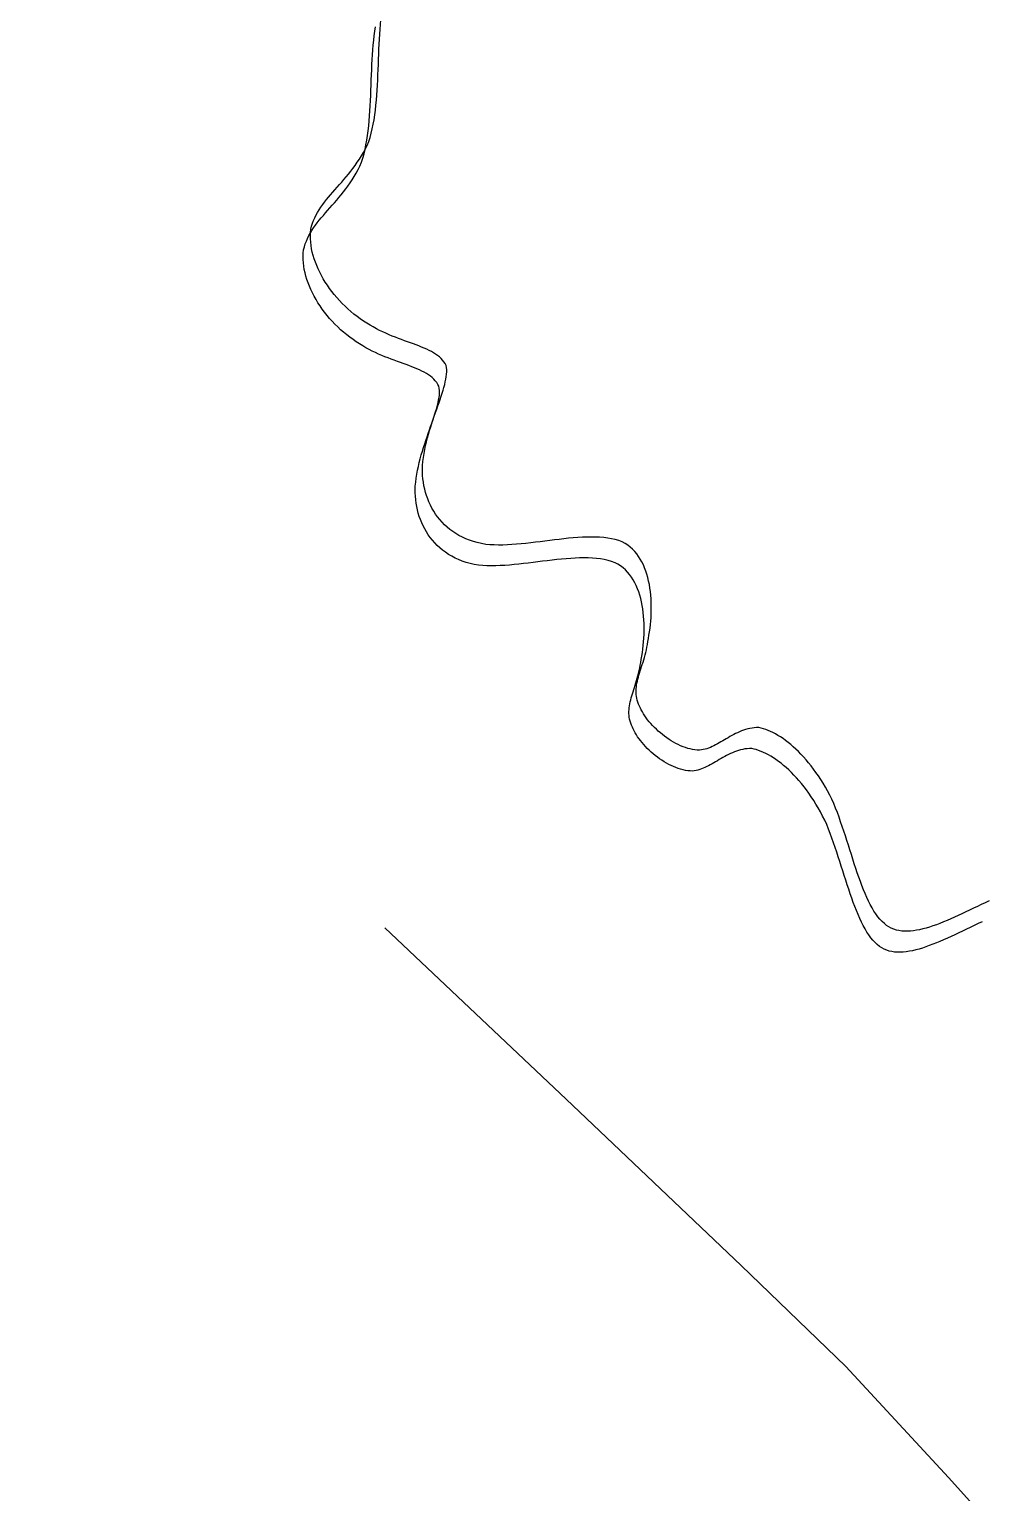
# Model space of a CAD drawing. Header units: metres. Extents: x 507606 to 508087, y 6966978 to 6967359.
# Drawn here: x 507814.111 to 507816.349, y 6967130.617 to 6967134.047 of the extents above; entities that cross this region are included whole.
import ezdxf

# ---------------------------------------------------------------- set-up
doc = ezdxf.new("R2010")
doc.units = ezdxf.units.M
doc.linetypes.add('ISO-DASHED2', pattern=[6, 4, -2])
for name, color, linetype in [('CON_EX. MIN', 253, 'ISO-DASHED2'), ('mga2020VEG_TREE', 252, 'Continuous'), ('VEG_TREE', 252, 'Continuous')]:
    doc.layers.add(name, color=color, linetype=linetype)

# ---------------------------------------------------------------- blocks, each defined once
blk = doc.blocks.new('BAC V TREE')
for p, q in [((-14.2336, -2.4036), (-14.2259, -2.3566)), ((-14.2511, -2.5519), (-14.2461, -2.5013)), ((-14.2461, -2.5013), (-14.2403, -2.4519)), ((-14.2403, -2.4519), (-14.2336, -2.4036)), ((-14.2623, -2.7092), (-14.2591, -2.656)), ((-14.2591, -2.656), (-14.2554, -2.6035)), ((-14.2554, -2.6035), (-14.2511, -2.5519)), ((-14.2698, -2.8725), (-14.2675, -2.8175)), ((-14.2675, -2.8175), (-14.2651, -2.7631)), ((-14.2651, -2.7631), (-14.2623, -2.7092)), ((-14.276, -3.0388), (-14.2739, -2.9832)), ((-14.2739, -2.9832), (-14.2718, -2.9277)), ((-14.2718, -2.9277), (-14.2698, -2.8725)), ((-14.2835, -3.2052), (-14.2807, -3.1499)), ((-14.2807, -3.1499), (-14.2782, -3.0944)), ((-14.2782, -3.0944), (-14.276, -3.0388)), ((-14.2905, -3.3149), (-14.2867, -3.2603)), ((-14.2867, -3.2603), (-14.2835, -3.2052)), ((-14.3058, -3.475), (-14.2999, -3.4223)), ((-14.2999, -3.4223), (-14.2949, -3.3689)), ((-14.2949, -3.3689), (-14.2905, -3.3149)), ((-14.3291, -3.6275), (-14.3203, -3.5777)), ((-14.3203, -3.5777), (-14.3126, -3.5269)), ((-14.3126, -3.5269), (-14.3058, -3.475)), ((-14.3771, -3.8138), (-14.363, -3.7694)), ((-14.363, -3.7694), (-14.3504, -3.7235)), ((-14.3504, -3.7235), (-14.3391, -3.6761)), ((-14.3391, -3.6761), (-14.3291, -3.6275)), ((-14.4561, -3.9677), (-14.435, -3.9313)), ((-14.435, -3.9313), (-14.4147, -3.8936)), ((-14.4147, -3.8936), (-14.3954, -3.8545)), ((-14.3954, -3.8545), (-14.3771, -3.8138)), ((-14.5474, -4.1018), (-14.5237, -4.0698)), ((-14.5237, -4.0698), (-14.5006, -4.0369)), ((-14.5006, -4.0369), (-14.478, -4.0029)), ((-14.478, -4.0029), (-14.4561, -3.9677)), ((-14.6936, -4.2776), (-14.6692, -4.2498)), ((-14.6692, -4.2498), (-14.6446, -4.2215)), ((-14.6446, -4.2215), (-14.6201, -4.1926)), ((-14.6201, -4.1926), (-14.5956, -4.1631)), ((-14.5956, -4.1631), (-14.5713, -4.1329)), ((-14.5713, -4.1329), (-14.5474, -4.1018)), ((-14.8109, -4.4123), (-14.7884, -4.3857)), ((-14.7884, -4.3857), (-14.7653, -4.359)), ((-14.7653, -4.359), (-14.7418, -4.3321)), ((-14.7418, -4.3321), (-14.7178, -4.305)), ((-14.7178, -4.305), (-14.6936, -4.2776)), ((-14.9283, -4.5756), (-14.9113, -4.5475)), ((-14.9113, -4.5475), (-14.8931, -4.52)), ((-14.8931, -4.52), (-14.8739, -4.4927)), ((-14.8739, -4.4927), (-14.8537, -4.4658)), ((-14.8537, -4.4658), (-14.8327, -4.439)), ((-14.8327, -4.439), (-14.8109, -4.4123)), ((-15.0005, -4.7575), (-14.9925, -4.7251)), ((-14.9925, -4.7251), (-14.9827, -4.6937)), ((-14.9827, -4.6937), (-14.9713, -4.6631)), ((-14.9713, -4.6631), (-14.9584, -4.6332)), ((-14.9584, -4.6332), (-14.944, -4.6041)), ((-14.944, -4.6041), (-14.9283, -4.5756)), ((-15.0057, -4.8259), (-15.0041, -4.7915)), ((-15.0054, -4.8608), (-15.0057, -4.8259)), ((-15.0031, -4.896), (-15.0054, -4.8608)), ((-15.0041, -4.7915), (-15.0005, -4.7575)), ((-14.9991, -4.9316), (-15.0031, -4.896)), ((-14.9932, -4.9674), (-14.9991, -4.9316)), ((-14.9856, -5.0034), (-14.9932, -4.9674)), ((-14.9763, -5.0396), (-14.9856, -5.0034)), ((-14.9653, -5.0758), (-14.9763, -5.0396)), ((-14.9528, -5.1121), (-14.9653, -5.0758)), ((-14.9386, -5.1483), (-14.9528, -5.1121)), ((-14.923, -5.1844), (-14.9386, -5.1483)), ((-14.9058, -5.2203), (-14.923, -5.1844)), ((-14.8873, -5.256), (-14.9058, -5.2203)), ((-14.8673, -5.2914), (-14.8873, -5.256)), ((-14.846, -5.3265), (-14.8673, -5.2914)), ((-14.8235, -5.3611), (-14.846, -5.3265)), ((-14.7996, -5.3953), (-14.8235, -5.3611)), ((-14.7746, -5.429), (-14.7996, -5.3953)), ((-14.7484, -5.4621), (-14.7746, -5.429)), ((-14.7211, -5.4945), (-14.7484, -5.4621)), ((-14.6928, -5.5262), (-14.7211, -5.4945)), ((-14.6634, -5.5571), (-14.6928, -5.5262)), ((-14.6331, -5.5873), (-14.6634, -5.5571)), ((-14.6018, -5.6165), (-14.6331, -5.5873)), ((-14.5696, -5.6447), (-14.6018, -5.6165)), ((-14.5366, -5.672), (-14.5696, -5.6447)), ((-14.5029, -5.6982), (-14.5366, -5.672)), ((-14.4683, -5.7232), (-14.5029, -5.6982)), ((-14.4331, -5.7471), (-14.4683, -5.7232)), ((-14.3972, -5.7697), (-14.4331, -5.7471)), ((-14.3636, -5.7907), (-14.3972, -5.7697)), ((-14.3297, -5.8105), (-14.3636, -5.7907)), ((-14.2956, -5.8292), (-14.3297, -5.8105)), ((-14.2614, -5.8467), (-14.2956, -5.8292)), ((-14.2271, -5.8632), (-14.2614, -5.8467)), ((-14.1929, -5.8788), (-14.2271, -5.8632)), ((-14.1587, -5.8936), (-14.1929, -5.8788)), ((-14.1246, -5.9076), (-14.1587, -5.8936)), ((-14.0908, -5.921), (-14.1246, -5.9076)), ((-14.0572, -5.9338), (-14.0908, -5.921)), ((-14.024, -5.9461), (-14.0572, -5.9338)), ((-13.9913, -5.958), (-14.024, -5.9461)), ((-13.959, -5.9696), (-13.9913, -5.958)), ((-13.9273, -5.981), (-13.959, -5.9696)), ((-13.8962, -5.9923), (-13.9273, -5.981)), ((-13.8659, -6.0035), (-13.8962, -5.9923)), ((-13.8363, -6.0148), (-13.8659, -6.0035)), ((-13.8075, -6.0262), (-13.8363, -6.0148)), ((-13.7797, -6.0378), (-13.8075, -6.0262)), ((-13.7529, -6.0497), (-13.7797, -6.0378)), ((-13.7271, -6.0621), (-13.7529, -6.0497)), ((-13.7025, -6.0749), (-13.7271, -6.0621)), ((-13.679, -6.0882), (-13.7025, -6.0749)), ((-13.6569, -6.1023), (-13.679, -6.0882)), ((-13.636, -6.117), (-13.6569, -6.1023)), ((-13.6166, -6.1326), (-13.636, -6.117)), ((-13.5986, -6.1492), (-13.6166, -6.1326)), ((-13.5822, -6.1667), (-13.5986, -6.1492)), ((-13.5674, -6.1854), (-13.5822, -6.1667)), ((-13.5543, -6.2052), (-13.5674, -6.1854)), ((-13.543, -6.2263), (-13.5543, -6.2052)), ((-13.5393, -6.2479), (-13.543, -6.2263)), ((-13.5375, -6.2708), (-13.5393, -6.2479)), ((-13.539, -6.3199), (-13.5375, -6.2948)), ((-13.5375, -6.2948), (-13.5375, -6.2708)), ((-13.5675, -6.4609), (-13.5595, -6.4307)), ((-13.5595, -6.4307), (-13.5525, -6.4015)), ((-13.5525, -6.4015), (-13.5466, -6.3733)), ((-13.5466, -6.3733), (-13.5421, -6.3461)), ((-13.5421, -6.3461), (-13.539, -6.3199)), ((-13.6204, -6.625), (-13.6085, -6.5905)), ((-13.6085, -6.5905), (-13.5972, -6.5568)), ((-13.5972, -6.5568), (-13.5865, -6.524)), ((-13.5865, -6.524), (-13.5766, -6.492)), ((-13.5766, -6.492), (-13.5675, -6.4609)), ((-13.6839, -6.808), (-13.671, -6.77)), ((-13.671, -6.77), (-13.6581, -6.7327)), ((-13.6581, -6.7327), (-13.6453, -6.6961)), ((-13.6453, -6.6961), (-13.6327, -6.6602)), ((-13.6327, -6.6602), (-13.6204, -6.625)), ((-13.7332, -6.9654), (-13.7214, -6.9252)), ((-13.7214, -6.9252), (-13.7092, -6.8856)), ((-13.7092, -6.8856), (-13.6967, -6.8465)), ((-13.6967, -6.8465), (-13.6839, -6.808)), ((-13.7736, -7.1303), (-13.7647, -7.0884)), ((-13.7647, -7.0884), (-13.755, -7.047)), ((-13.755, -7.047), (-13.7444, -7.006)), ((-13.7444, -7.006), (-13.7332, -6.9654)), ((-13.7938, -7.2576), (-13.7883, -7.2149)), ((-13.7883, -7.2149), (-13.7815, -7.1724)), ((-13.7815, -7.1724), (-13.7736, -7.1303)), ((-13.7992, -7.3372), (-13.7981, -7.3006)), ((-13.7989, -7.3739), (-13.7992, -7.3372)), ((-13.7971, -7.4106), (-13.7989, -7.3739)), ((-13.7981, -7.3006), (-13.7938, -7.2576)), ((-13.7938, -7.4472), (-13.7971, -7.4106)), ((-13.789, -7.4836), (-13.7938, -7.4472)), ((-13.7827, -7.5199), (-13.789, -7.4836)), ((-13.775, -7.5558), (-13.7827, -7.5199)), ((-13.7657, -7.5914), (-13.775, -7.5558)), ((-13.7549, -7.6266), (-13.7657, -7.5914)), ((-13.7426, -7.6613), (-13.7549, -7.6266)), ((-13.7287, -7.6954), (-13.7426, -7.6613)), ((-13.7133, -7.7289), (-13.7287, -7.6954)), ((-13.6964, -7.7617), (-13.7133, -7.7289)), ((-13.6778, -7.7937), (-13.6964, -7.7617)), ((-13.6578, -7.8249), (-13.6778, -7.7937)), ((-13.6361, -7.8552), (-13.6578, -7.8249)), ((-13.6129, -7.8844), (-13.6361, -7.8552)), ((-13.588, -7.9127), (-13.6129, -7.8844)), ((-13.5616, -7.9398), (-13.588, -7.9127)), ((-13.5336, -7.9657), (-13.5616, -7.9398)), ((-13.5039, -7.9903), (-13.5336, -7.9657)), ((-13.4727, -8.0136), (-13.5039, -7.9903)), ((-13.4398, -8.0355), (-13.4727, -8.0136)), ((-13.4052, -8.0559), (-13.4398, -8.0355)), ((-13.369, -8.0748), (-13.4052, -8.0559)), ((-13.3312, -8.0921), (-13.369, -8.0748)), ((-13.2917, -8.1077), (-13.3312, -8.0921)), ((-13.2505, -8.1215), (-13.2917, -8.1077)), ((-13.2077, -8.1335), (-13.2505, -8.1215)), ((-13.1631, -8.1437), (-13.2077, -8.1335)), ((-13.1169, -8.1518), (-13.1631, -8.1437)), ((-13.0722, -8.1558), (-13.1169, -8.1518)), ((-13.0263, -8.1582), (-13.0722, -8.1558)), ((-12.9796, -8.1591), (-13.0263, -8.1582)), ((-12.9319, -8.1587), (-12.9796, -8.1591)), ((-12.8835, -8.157), (-12.9319, -8.1587)), ((-12.8344, -8.1544), (-12.8835, -8.157)), ((-12.7846, -8.1507), (-12.8344, -8.1544)), ((-12.7344, -8.1463), (-12.7846, -8.1507)), ((-12.6837, -8.1412), (-12.7344, -8.1463)), ((-12.6327, -8.1356), (-12.6837, -8.1412)), ((-12.5815, -8.1295), (-12.6327, -8.1356)), ((-12.5301, -8.1232), (-12.5815, -8.1295)), ((-12.4787, -8.1167), (-12.5301, -8.1232)), ((-12.4272, -8.1102), (-12.4787, -8.1167)), ((-12.376, -8.1038), (-12.4272, -8.1102)), ((-12.3249, -8.0977), (-12.376, -8.1038)), ((-12.2741, -8.0919), (-12.3249, -8.0977)), ((-12.2238, -8.0867), (-12.2741, -8.0919)), ((-12.1739, -8.0821), (-12.2238, -8.0867)), ((-12.1246, -8.0783), (-12.1739, -8.0821)), ((-12.076, -8.0754), (-12.1246, -8.0783)), ((-12.0281, -8.0735), (-12.076, -8.0754)), ((-11.9811, -8.0728), (-12.0281, -8.0735)), ((-11.9351, -8.0734), (-11.9811, -8.0728)), ((-11.89, -8.0754), (-11.9351, -8.0734)), ((-11.8461, -8.079), (-11.89, -8.0754)), ((-11.8034, -8.0843), (-11.8461, -8.079)), ((-11.7621, -8.0915), (-11.8034, -8.0843)), ((-11.7221, -8.1006), (-11.7621, -8.0915)), ((-11.6836, -8.1118), (-11.7221, -8.1006)), ((-11.6467, -8.1252), (-11.6836, -8.1118)), ((-11.6164, -8.1417), (-11.6467, -8.1252)), ((-11.5878, -8.1603), (-11.6164, -8.1417)), ((-11.561, -8.1809), (-11.5878, -8.1603)), ((-11.5359, -8.2034), (-11.561, -8.1809)), ((-11.5125, -8.2276), (-11.5359, -8.2034)), ((-11.4907, -8.2536), (-11.5125, -8.2276)), ((-11.4705, -8.2811), (-11.4907, -8.2536)), ((-11.4519, -8.3101), (-11.4705, -8.2811)), ((-11.4348, -8.3406), (-11.4519, -8.3101)), ((-11.4191, -8.3723), (-11.4348, -8.3406)), ((-11.4049, -8.4052), (-11.4191, -8.3723)), ((-11.3921, -8.4393), (-11.4049, -8.4052)), ((-11.3807, -8.4743), (-11.3921, -8.4393)), ((-11.3706, -8.5103), (-11.3807, -8.4743)), ((-11.3618, -8.547), (-11.3706, -8.5103)), ((-11.3542, -8.5845), (-11.3618, -8.547)), ((-11.3479, -8.6226), (-11.3542, -8.5845)), ((-11.3427, -8.6613), (-11.3479, -8.6226)), ((-11.3387, -8.7003), (-11.3427, -8.6613)), ((-11.3357, -8.7397), (-11.3387, -8.7003)), ((-11.3339, -8.7793), (-11.3357, -8.7397)), ((-11.333, -8.819), (-11.3339, -8.7793)), ((-11.3331, -8.8588), (-11.333, -8.819)), ((-11.3427, -9.0162), (-11.339, -8.9773)), ((-11.339, -8.9773), (-11.3362, -8.938)), ((-11.3362, -8.938), (-11.3342, -8.8985)), ((-11.3342, -8.8985), (-11.3331, -8.8588)), ((-11.365, -9.1664), (-11.3584, -9.1299)), ((-11.3584, -9.1299), (-11.3525, -9.0926)), ((-11.3525, -9.0926), (-11.3472, -9.0547)), ((-11.3472, -9.0547), (-11.3427, -9.0162)), ((-11.3932, -9.3152), (-11.3866, -9.2872)), ((-11.3866, -9.2872), (-11.3803, -9.2584)), ((-11.3803, -9.2584), (-11.3746, -9.2286)), ((-11.3746, -9.2286), (-11.3695, -9.198)), ((-11.3695, -9.198), (-11.365, -9.1664)), ((-11.4378, -9.4686), (-11.4302, -9.4446)), ((-11.4302, -9.4446), (-11.4226, -9.42)), ((-11.4226, -9.42), (-11.415, -9.3948)), ((-11.415, -9.3948), (-11.4075, -9.369)), ((-11.4075, -9.369), (-11.4002, -9.3425)), ((-11.4002, -9.3425), (-11.3932, -9.3152)), ((-11.4833, -9.6242), (-11.4782, -9.603)), ((-11.4782, -9.603), (-11.4725, -9.5815)), ((-11.4725, -9.5815), (-11.4663, -9.5597)), ((-11.4663, -9.5597), (-11.4596, -9.5376)), ((-11.4596, -9.5376), (-11.4526, -9.515)), ((-11.4526, -9.515), (-11.4453, -9.492)), ((-11.4453, -9.492), (-11.4378, -9.4686)), ((-11.4971, -9.7277), (-11.4962, -9.7072)), ((-11.497, -9.7482), (-11.4971, -9.7277)), ((-11.4958, -9.7687), (-11.497, -9.7482)), ((-11.4962, -9.7072), (-11.4942, -9.6867)), ((-11.4942, -9.6867), (-11.4914, -9.666)), ((-11.4914, -9.666), (-11.4877, -9.6452)), ((-11.4877, -9.6452), (-11.4833, -9.6242)), ((-11.4933, -9.7893), (-11.4958, -9.7687)), ((-11.4895, -9.81), (-11.4933, -9.7893)), ((-11.4844, -9.8309), (-11.4895, -9.81)), ((-11.4778, -9.8519), (-11.4844, -9.8309)), ((-11.4696, -9.8732), (-11.4778, -9.8519)), ((-11.4598, -9.8948), (-11.4696, -9.8732)), ((-11.4511, -9.9151), (-11.4598, -9.8948)), ((-11.4411, -9.9358), (-11.4511, -9.9151)), ((-11.4297, -9.9567), (-11.4411, -9.9358)), ((-11.4171, -9.9778), (-11.4297, -9.9567)), ((-11.4034, -9.9989), (-11.4171, -9.9778)), ((-11.3885, -10.02), (-11.4034, -9.9989)), ((-11.3726, -10.0412), (-11.3885, -10.02)), ((-11.3557, -10.0622), (-11.3726, -10.0412)), ((-11.3378, -10.083), (-11.3557, -10.0622)), ((-11.319, -10.1036), (-11.3378, -10.083)), ((-11.2993, -10.124), (-11.319, -10.1036)), ((-11.2789, -10.1439), (-11.2993, -10.124)), ((-11.2577, -10.1634), (-11.2789, -10.1439)), ((-11.2358, -10.1825), (-11.2577, -10.1634)), ((-11.2133, -10.2009), (-11.2358, -10.1825)), ((-11.1903, -10.2188), (-11.2133, -10.2009)), ((-11.1667, -10.236), (-11.1903, -10.2188)), ((-11.1426, -10.2524), (-11.1667, -10.236)), ((-10.5053, -10.2342), (-10.525, -10.2456)), ((-10.4855, -10.2228), (-10.5053, -10.2342)), ((-10.4654, -10.2117), (-10.4855, -10.2228)), ((-10.4451, -10.2008), (-10.4654, -10.2117)), ((-10.4245, -10.1903), (-10.4451, -10.2008)), ((-10.4036, -10.1802), (-10.4245, -10.1903)), ((-10.3824, -10.1708), (-10.4036, -10.1802)), ((-10.3609, -10.1619), (-10.3824, -10.1708)), ((-10.339, -10.1539), (-10.3609, -10.1619)), ((-10.3167, -10.1466), (-10.339, -10.1539)), ((-10.2941, -10.1403), (-10.3167, -10.1466)), ((-10.271, -10.135), (-10.2941, -10.1403)), ((-10.2474, -10.1308), (-10.271, -10.135)), ((-10.2233, -10.1278), (-10.2474, -10.1308)), ((-10.1988, -10.126), (-10.2233, -10.1278)), ((-10.1737, -10.1257), (-10.1988, -10.126)), ((-10.1497, -10.1312), (-10.1737, -10.1257)), ((-10.1251, -10.1381), (-10.1497, -10.1312)), ((-10.1, -10.1464), (-10.1251, -10.1381)), ((-10.0745, -10.1562), (-10.1, -10.1464)), ((-10.0486, -10.1674), (-10.0745, -10.1562)), ((-10.0223, -10.18), (-10.0486, -10.1674)), ((-9.9957, -10.194), (-10.0223, -10.18)), ((-9.9688, -10.2095), (-9.9957, -10.194)), ((-9.9416, -10.2264), (-9.9688, -10.2095)), ((-9.9142, -10.2446), (-9.9416, -10.2264)), ((-11.1182, -10.268), (-11.1426, -10.2524)), ((-11.0934, -10.2827), (-11.1182, -10.268)), ((-11.0682, -10.2965), (-11.0934, -10.2827)), ((-11.0429, -10.3092), (-11.0682, -10.2965)), ((-11.0173, -10.3209), (-11.0429, -10.3092)), ((-10.9916, -10.3314), (-11.0173, -10.3209)), ((-10.9658, -10.3408), (-10.9916, -10.3314)), ((-10.94, -10.3489), (-10.9658, -10.3408)), ((-10.9142, -10.3556), (-10.94, -10.3489)), ((-10.8885, -10.3609), (-10.9142, -10.3556)), ((-10.8629, -10.3648), (-10.8885, -10.3609)), ((-10.8376, -10.3671), (-10.8629, -10.3648)), ((-10.8124, -10.3679), (-10.8376, -10.3671)), ((-10.7929, -10.3658), (-10.8124, -10.3679)), ((-10.7735, -10.3625), (-10.7929, -10.3658)), ((-10.7542, -10.358), (-10.7735, -10.3625)), ((-10.735, -10.3524), (-10.7542, -10.358)), ((-10.716, -10.3458), (-10.735, -10.3524)), ((-10.697, -10.3384), (-10.716, -10.3458)), ((-10.678, -10.3301), (-10.697, -10.3384)), ((-10.6591, -10.3211), (-10.678, -10.3301)), ((-10.6401, -10.3114), (-10.6591, -10.3211)), ((-10.6211, -10.3013), (-10.6401, -10.3114)), ((-10.6021, -10.2907), (-10.6211, -10.3013)), ((-10.583, -10.2797), (-10.6021, -10.2907)), ((-10.5638, -10.2685), (-10.583, -10.2797)), ((-10.5444, -10.2571), (-10.5638, -10.2685)), ((-10.525, -10.2456), (-10.5444, -10.2571)), ((-9.8867, -10.2643), (-9.9142, -10.2446)), ((-9.8591, -10.2853), (-9.8867, -10.2643)), ((-9.8313, -10.3078), (-9.8591, -10.2853)), ((-9.8036, -10.3316), (-9.8313, -10.3078)), ((-9.7758, -10.3568), (-9.8036, -10.3316)), ((-9.7481, -10.3834), (-9.7758, -10.3568)), ((-9.7205, -10.4114), (-9.7481, -10.3834)), ((-9.693, -10.4407), (-9.7205, -10.4114)), ((-9.6656, -10.4714), (-9.693, -10.4407)), ((-9.6385, -10.5034), (-9.6656, -10.4714)), ((-9.6117, -10.5369), (-9.6385, -10.5034)), ((-9.5851, -10.5716), (-9.6117, -10.5369)), ((-9.5589, -10.6077), (-9.5851, -10.5716)), ((-9.533, -10.6452), (-9.5589, -10.6077)), ((-9.5076, -10.684), (-9.533, -10.6452)), ((-9.4827, -10.7241), (-9.5076, -10.684)), ((-9.4582, -10.7655), (-9.4827, -10.7241)), ((-9.4343, -10.8083), (-9.4582, -10.7655)), ((-9.411, -10.8524), (-9.4343, -10.8083)), ((-9.3883, -10.8978), (-9.411, -10.8524)), ((-9.3662, -10.9446), (-9.3883, -10.8978)), ((-9.3473, -10.9923), (-9.3662, -10.9446)), ((-9.3288, -11.0408), (-9.3473, -10.9923)), ((-9.3108, -11.09), (-9.3288, -11.0408)), ((-9.2933, -11.1397), (-9.3108, -11.09)), ((-9.2761, -11.1899), (-9.2933, -11.1397)), ((-9.2592, -11.2404), (-9.2761, -11.1899)), ((-9.2426, -11.2911), (-9.2592, -11.2404)), ((-9.2263, -11.3418), (-9.2426, -11.2911)), ((-9.2101, -11.3926), (-9.2263, -11.3418)), ((-9.194, -11.4431), (-9.2101, -11.3926)), ((-9.178, -11.4934), (-9.194, -11.4431)), ((-9.1621, -11.5433), (-9.178, -11.4934)), ((-9.1461, -11.5927), (-9.1621, -11.5433)), ((-9.13, -11.6414), (-9.1461, -11.5927)), ((-9.1138, -11.6894), (-9.13, -11.6414)), ((-9.0975, -11.7365), (-9.1138, -11.6894)), ((-9.0809, -11.7826), (-9.0975, -11.7365)), ((-9.064, -11.8276), (-9.0809, -11.7826)), ((-9.0469, -11.8714), (-9.064, -11.8276)), ((-9.0293, -11.9138), (-9.0469, -11.8714)), ((-9.0113, -11.9547), (-9.0293, -11.9138)), ((-8.9929, -11.9941), (-9.0113, -11.9547)), ((-8.974, -12.0317), (-8.9929, -11.9941)), ((-8.9544, -12.0675), (-8.974, -12.0317)), ((-8.9343, -12.1014), (-8.9544, -12.0675)), ((-8.9135, -12.1331), (-8.9343, -12.1014)), ((-7.9869, -12.1302), (-8.0276, -12.149)), ((-7.9458, -12.1109), (-7.9869, -12.1302)), ((-7.9043, -12.0913), (-7.9458, -12.1109)), ((-7.8625, -12.0714), (-7.9043, -12.0913)), ((-7.8204, -12.0514), (-7.8625, -12.0714)), ((-7.778, -12.0314), (-7.8204, -12.0514)), ((-7.7353, -12.0113), (-7.778, -12.0314)), ((-7.6924, -11.9914), (-7.7353, -12.0113)), ((-8.892, -12.1627), (-8.9135, -12.1331)), ((-8.8697, -12.19), (-8.892, -12.1627)), ((-8.8465, -12.2149), (-8.8697, -12.19)), ((-8.8226, -12.2372), (-8.8465, -12.2149)), ((-8.7977, -12.2568), (-8.8226, -12.2372)), ((-8.773, -12.2728), (-8.7977, -12.2568)), ((-8.7473, -12.2862), (-8.773, -12.2728)), ((-8.7207, -12.2972), (-8.7473, -12.2862)), ((-8.3723, -12.2845), (-8.4078, -12.2942)), ((-8.3363, -12.2736), (-8.3723, -12.2845)), ((-8.2996, -12.2614), (-8.3363, -12.2736)), ((-8.2623, -12.2481), (-8.2996, -12.2614)), ((-8.2244, -12.2337), (-8.2623, -12.2481)), ((-8.1861, -12.2183), (-8.2244, -12.2337)), ((-8.1472, -12.2021), (-8.1861, -12.2183)), ((-8.1078, -12.1851), (-8.1472, -12.2021)), ((-8.0679, -12.1674), (-8.1078, -12.1851)), ((-8.0276, -12.149), (-8.0679, -12.1674)), ((-8.6932, -12.3058), (-8.7207, -12.2972)), ((-8.6648, -12.3123), (-8.6932, -12.3058)), ((-8.6354, -12.3166), (-8.6648, -12.3123)), ((-8.6053, -12.3188), (-8.6354, -12.3166)), ((-8.5743, -12.3191), (-8.6053, -12.3188)), ((-8.5425, -12.3175), (-8.5743, -12.3191)), ((-8.5099, -12.3141), (-8.5425, -12.3175)), ((-8.4765, -12.309), (-8.5099, -12.3141)), ((-8.4425, -12.3023), (-8.4765, -12.309)), ((-8.4078, -12.2942), (-8.4425, -12.3023))]:
    blk.add_line(p, q)
blk = doc.blocks.new('XE_SURVEY')
at = {"layer": 'mga2020VEG_TREE', "xscale": 0.2176184297825094, "yscale": 0.2176184297825094, "zscale": 0.2176184297825094, "rotation": 0.001583333339407246}
blk.add_blockref('BAC V TREE', (507818.0354, 6967134.6138, 4.131), dxfattribs=at)
at = {"layer": 'VEG_TREE', "xscale": 0.2177084013672088, "yscale": 0.2177084013672088, "zscale": 0.2177084013672088}
blk.add_blockref('BAC V TREE', (507818.0197, 6967134.5657, 4.131), dxfattribs=at)
blk = doc.blocks.new('XE_CONTOURS EXIST_1')
at = {"layer": 'CON_EX. MIN', "color": 253, "linetype": 'ISO-DASHED2', "lineweight": -3, "elevation": 3.8, "flags": 128}
blk.add_lwpolyline([(507721.4058, 6967222.3892), (507721.4062, 6967222.3884), (507721.4085, 6967222.3844), (507721.4099, 6967222.3818), (507721.5572, 6967222.3805), (507721.8479, 6967222.3684), (507722.0558, 6967222.3331), (507722.2176, 6967222.1259), (507722.5796, 6967221.6178), (507723.0736, 6967220.9138), (507723.6314, 6967220.1186), (507724.1849, 6967219.3371), (507724.6659, 6967218.6742), (507725.0061, 6967218.2346), (507725.3394, 6967217.8695), (507725.8621, 6967217.3291), (507726.5068, 6967216.677), (507727.2065, 6967215.9768), (507727.894, 6967215.2921), (507728.502, 6967214.6865), (507728.9634, 6967214.2235), (507729.2109, 6967213.9669), (507729.477, 6967213.6505), (507729.8494, 6967213.1886), (507730.2566, 6967212.6778), (507730.6275, 6967212.2145), (507730.8905, 6967211.8952), (507731.1666, 6967211.584), (507731.7042, 6967210.9853), (507732.4149, 6967210.198), (507733.2103, 6967209.3208), (507734.0019, 6967208.4526), (507734.7014, 6967207.6923), (507735.2203, 6967207.1385), (507735.4701, 6967206.8901), (507735.7607, 6967206.7293), (507736.1964, 6967206.5299), (507736.639, 6967206.3404), (507736.9501, 6967206.2091), (507737.2122, 6967206.1091), (507737.6167, 6967205.9628), (507738.0687, 6967205.7944), (507738.4734, 6967205.6284), (507738.7362, 6967205.4892), (507738.96, 6967205.2429), (507739.3913, 6967204.7087), (507739.9703, 6967203.9731), (507740.637, 6967203.1225), (507741.3317, 6967202.2434), (507741.9945, 6967201.422), (507742.5654, 6967200.7449), (507742.9847, 6967200.2984), (507743.458, 6967199.9059), (507744.1735, 6967199.3697), (507745.0453, 6967198.7446), (507745.9872, 6967198.0856), (507746.9133, 6967197.4474), (507747.7375, 6967196.8851), (507748.3737, 6967196.4534), (507748.7359, 6967196.2072), (507749.1037, 6967195.962), (507749.6298, 6967195.6185), (507750.2343, 6967195.225), (507750.8374, 6967194.8297), (507751.3594, 6967194.4809), (507751.7203, 6967194.2268), (507752.0679, 6967193.9452), (507752.7123, 6967193.4062), (507753.5638, 6967192.6872), (507754.5323, 6967191.8653), (507755.528, 6967191.0177), (507756.4611, 6967190.2218), (507757.2417, 6967189.5547), (507757.7799, 6967189.0936), (507757.9858, 6967188.9159), (507758.0721, 6967188.8036), (507758.157, 6967188.6897), (507758.3678, 6967188.4534), (507758.935, 6967187.8188), (507759.7829, 6967186.8703), (507760.8361, 6967185.6922), (507762.019, 6967184.3689), (507763.256, 6967182.9849), (507764.4714, 6967181.6243), (507765.5898, 6967180.3717), (507766.5356, 6967179.3114), (507767.2332, 6967178.5278), (507767.607, 6967178.1052), (507768.0028, 6967177.6498), (507768.5591, 6967177.0068), (507769.2092, 6967176.2525), (507769.8861, 6967175.4628), (507770.5233, 6967174.714), (507771.0539, 6967174.0822), (507771.4112, 6967173.6434), (507771.7413, 6967173.1937), (507772.199, 6967172.5386), (507772.73, 6967171.7684), (507773.28, 6967170.9737), (507773.795, 6967170.2448), (507774.2207, 6967169.6722), (507774.503, 6967169.3463), (507774.8454, 6967169.1002), (507775.3666, 6967168.7892), (507775.9811, 6967168.4503), (507776.6035, 6967168.1205), (507777.1483, 6967167.8368), (507777.53, 6967167.6365), (507777.9514, 6967167.4192), (507778.5992, 6967167.0936), (507779.3643, 6967166.7103), (507780.1374, 6967166.3194), (507780.8092, 6967165.9714), (507781.2706, 6967165.7168), (507781.7334, 6967165.4266), (507782.4031, 6967164.9894), (507783.1607, 6967164.4819), (507783.8873, 6967163.9803), (507784.4639, 6967163.5612), (507784.7717, 6967163.301), (507784.9606, 6967162.9923), (507785.188, 6967162.5127), (507785.4256, 6967161.9732), (507785.6454, 6967161.485), (507785.8193, 6967161.159), (507786.0612, 6967160.8648), (507786.5574, 6967160.2997), (507787.2293, 6967159.5506), (507787.9981, 6967158.7041), (507788.7852, 6967157.8471), (507789.5118, 6967157.0662), (507790.0992, 6967156.4483), (507790.4688, 6967156.0801), (507790.8459, 6967155.7708), (507791.3949, 6967155.3598), (507792.046, 6967154.8868), (507792.7293, 6967154.3918), (507793.375, 6967153.9145), (507793.9132, 6967153.4949), (507794.2743, 6967153.1727), (507794.5991, 6967152.7694), (507795.0984, 6967152.0775), (507795.7139, 6967151.1911), (507796.387, 6967150.2045), (507797.0592, 6967149.2117), (507797.6719, 6967148.3071), (507798.1668, 6967147.5848), (507798.4853, 6967147.139), (507798.8152, 6967146.7091), (507799.2863, 6967146.1022), (507799.8435, 6967145.396), (507800.4313, 6967144.6678), (507800.9947, 6967143.9953), (507801.4782, 6967143.4558), (507801.8266, 6967143.1271), (507802.2112, 6967142.9064), (507802.7888, 6967142.6493), (507803.4826, 6967142.3709), (507804.2159, 6967142.0861), (507804.9122, 6967141.8098), (507805.4947, 6967141.5572), (507805.8867, 6967141.343), (507806.2633, 6967141.0019), (507806.9589, 6967140.3042), (507807.8913, 6967139.3401), (507808.9786, 6967138.1995), (507810.1387, 6967136.9725), (507811.2895, 6967135.7491), (507812.349, 6967134.6193), (507813.2352, 6967133.6731), (507813.8659, 6967133.0005), (507814.1592, 6967132.6917), (507814.4571, 6967132.4032), (507814.8943, 6967131.988), (507815.3692, 6967131.5392), (507815.78, 6967131.1496), (507816.0251, 6967130.9124), (507816.2657, 6967130.6529), (507816.6037, 6967130.2781), (507816.944, 6967129.9062), (507817.1916, 6967129.6549), (507817.4547, 6967129.4583), (507818.015, 6967129.0588), (507818.7833, 6967128.5143), (507819.6704, 6967127.8828), (507820.587, 6967127.222), (507821.444, 6967126.5901), (507822.1521, 6967126.0448), (507822.6222, 6967125.6441), (507823.0401, 6967125.1892), (507823.678, 6967124.4326), (507824.4691, 6967123.462), (507825.3468, 6967122.365), (507826.2442, 6967121.2293), (507827.0946, 6967120.1426), (507827.8313, 6967119.1927), (507828.3874, 6967118.4671), (507828.6962, 6967118.0536), (507828.9857, 6967117.6384), (507829.3965, 6967117.0341), (507829.8706, 6967116.3229), (507830.3497, 6967115.5866), (507830.7758, 6967114.9073), (507831.0908, 6967114.367), (507831.2365, 6967114.0477), (507831.2323, 6967113.6563), (507831.142, 6967113.0755), (507831.0245, 6967112.4325), (507830.9384, 6967111.8547), (507830.9427, 6967111.4693), (507831.1119, 6967111.1585), (507831.4768, 6967110.6328), (507831.9711, 6967109.9734), (507832.5288, 6967109.2617), (507833.0836, 6967108.579), (507833.5693, 6967108.0066), (507833.9199, 6967107.6258), (507834.3379, 6967107.2788), (507835.0654, 6967106.7332), (507835.9974, 6967106.0549), (507837.029, 6967105.3103), (507838.0551, 6967104.5653), (507838.9707, 6967103.886), (507839.6709, 6967103.3387), (507840.0506, 6967102.9894), (507840.2913, 6967102.6067), (507840.5779, 6967102.0303), (507840.8895, 6967101.3355), (507841.2053, 6967100.5972), (507841.5045, 6967099.8908), (507841.7662, 6967099.2913), (507841.9698, 6967098.8739), (507842.2335, 6967098.4454), (507842.7468, 6967097.6462), (507843.4454, 6967096.5729), (507844.2645, 6967095.3219), (507845.1396, 6967093.9898), (507846.0061, 6967092.6732), (507846.7995, 6967091.4686), (507847.4551, 6967090.4725), (507847.9084, 6967089.7816), (507848.0948, 6967089.4922), (507848.1996, 6967089.248), (507848.3389, 6967088.8903), (507848.485, 6967088.5588), (507848.6106, 6967088.3931), (507848.8857, 6967088.5288), (507849.5653, 6967088.922), (507850.5591, 6967089.508), (507851.7763, 6967090.2223), (507853.1264, 6967091.0003), (507854.5189, 6967091.7774), (507855.8631, 6967092.489), (507857.0684, 6967093.0706), (507857.8718, 6967093.3988), (507858.3501, 6967093.5434), (507858.599, 6967093.5836), (507858.7002, 6967093.5853), (507858.8016, 6967093.573), (507859.0522, 6967093.5044), (507859.536, 6967093.301), (507860.3514, 6967092.8681), (507861.5772, 6967092.1231), (507862.9458, 6967091.2239), (507864.3641, 6967090.2483), (507865.7391, 6967089.2737), (507866.9778, 6967088.3779), (507867.987, 6967087.6385), (507868.6737, 6967087.133), (507868.9449, 6967086.9391), (507869.1401, 6967086.9061), (507869.4096, 6967086.8789), (507869.6036, 6967086.8442), (507869.8264, 6967086.6945), (507870.1571, 6967086.4438), (507870.4082, 6967086.2599), (507870.6809, 6967086.1092), (507871.3602, 6967085.7394), (507872.3599, 6967085.1962), (507873.5938, 6967084.5257), (507874.9756, 6967083.7736), (507876.4191, 6967082.9859), (507877.8379, 6967082.2085), (507879.1458, 6967081.4872), (507880.2566, 6967080.8679), (507881.0841, 6967080.3966), (507881.5419, 6967080.119), (507881.9651, 6967079.8027), (507882.5316, 6967079.3408), (507883.1937, 6967078.7823), (507883.9038, 6967078.1757), (507884.6142, 6967077.5698), (507885.2775, 6967077.0134), (507885.8459, 6967076.5552), (507886.2718, 6967076.2438), (507886.7893, 6967075.948), (507887.7255, 6967075.4517), (507888.9689, 6967074.8093), (507890.4081, 6967074.0754), (507891.9318, 6967073.3047), (507893.4286, 6967072.5516), (507894.787, 6967071.8707), (507895.8958, 6967071.3165), (507896.6435, 6967070.9437), (507896.9187, 6967070.8068), (507896.9715, 6967070.7877), (507897.0244, 6967070.7687), (507897.1342, 6967070.722), (507897.2648, 6967070.6677), (507897.5501, 6967070.5766), (507898.2987, 6967070.3388), (507899.3836, 6967069.9946), (507900.6777, 6967069.5843), (507902.054, 6967069.1483), (507903.3856, 6967068.7269), (507904.5453, 6967068.3606), (507905.4062, 6967068.0897), (507905.8413, 6967067.9546), (507906.2165, 6967067.8425), (507906.75, 6967067.6844), (507907.3631, 6967067.5053), (507907.9772, 6967067.3305), (507908.5135, 6967067.1851), (507908.8932, 6967067.0942), (507909.3494, 6967067.0104), (507910.0736, 6967066.8891), (507910.9255, 6967066.7595), (507911.7646, 6967066.6508), (507912.4502, 6967066.5921), (507912.842, 6967066.6128), (507913.1538, 6967066.851), (507913.5656, 6967067.3023), (507914.0052, 6967067.8243), (507914.4006, 6967068.2748), (507914.6794, 6967068.5115), (507914.9948, 6967068.5584), (507915.4766, 6967068.5527), (507916.0184, 6967068.5216), (507916.5134, 6967068.4922), (507916.8549, 6967068.4919), (507917.1782, 6967068.551), (507917.802, 6967068.6843), (507918.637, 6967068.8692), (507919.5937, 6967069.083), (507920.5828, 6967069.3033), (507921.515, 6967069.5073), (507922.3008, 6967069.6725), (507922.8511, 6967069.7763), (507923.4008, 6967069.8519), (507924.1873, 6967069.9431), (507925.1244, 6967070.0438), (507926.1261, 6967070.1479), (507927.1061, 6967070.2492), (507927.9783, 6967070.3415), (507928.6566, 6967070.4187), (507929.0547, 6967070.4746), (507929.4869, 6967070.5571), (507930.1054, 6967070.682), (507930.8106, 6967070.8379), (507931.503, 6967071.0134), (507932.0831, 6967071.1971), (507932.4513, 6967071.3776), (507932.7177, 6967071.7401), (507933.0971, 6967072.4383), (507933.5497, 6967073.338), (507934.0353, 6967074.3051), (507934.5139, 6967075.2053), (507934.8648, 6967075.7873), (507935.0959, 6967076.0981), (507935.2299, 6967076.2293), (507935.2899, 6967076.2689), (507935.3551, 6967076.296), (507935.5287, 6967076.3316), (507935.8836, 6967076.3438), (507936.4943, 6967076.2995), (507937.396, 6967076.1802), (507938.344, 6967076.0341), (507939.2233, 6967075.9081), (507939.8, 6967075.8535), (507940.1199, 6967075.8552), (507940.2658, 6967075.8824), (507940.3157, 6967075.9049), (507940.3653, 6967075.9427), (507940.4689, 6967076.063), (507940.633, 6967076.3397), (507940.8619, 6967076.8462), (507941.1505, 6967077.6098), (507941.4242, 6967078.401), (507941.6643, 6967079.0942), (507941.8519, 6967079.5637), (507942.065, 6967079.9569), (507942.4052, 6967080.5452), (507942.8217, 6967081.2535), (507943.2643, 6967082.0067), (507943.6824, 6967082.7299), (507944.0255, 6967083.3478), (507944.2431, 6967083.7855), (507944.4116, 6967084.2372), (507944.6257, 6967084.8909), (507944.8627, 6967085.6619), (507945.0999, 6967086.4655), (507945.3148, 6967087.2169), (507945.4845, 6967087.8315), (507945.5866, 6967088.2247), (507945.6833, 6967088.6654), (507945.8152, 6967089.3148), (507945.9567, 6967090.0536), (507946.0821, 6967090.7622), (507946.1661, 6967091.3213), (507946.1829, 6967091.6112), (507946.053, 6967091.8637), (507945.8062, 6967092.2099), (507945.543, 6967092.553), (507945.3638, 6967092.7965), (507945.1861, 6967093.0905), (507944.8022, 6967093.7336), (507944.2812, 6967094.6094), (507943.6919, 6967095.6014), (507943.1032, 6967096.5932), (507942.584, 6967097.4685), (507942.2032, 6967098.1108), (507942.0297, 6967098.4037), (507941.8848, 6967098.6497), (507941.6787, 6967099.0004), (507941.4728, 6967099.3513), (507941.3285, 6967099.5976), (507941.1631, 6967099.8814), (507940.8032, 6967100.4994), (507940.3136, 6967101.3402), (507939.7591, 6967102.2927), (507939.2043, 6967103.2456), (507938.7141, 6967104.0876), (507938.3532, 6967104.7074), (507938.1864, 6967104.9937), (507938.0319, 6967105.2554), (507937.8103, 6967105.6296), (507937.5955, 6967105.9955), (507937.4614, 6967106.2318), (507937.3507, 6967106.4542), (507937.1959, 6967106.7775), (507937.0554, 6967107.0803), (507936.9876, 6967107.2411), (507936.981, 6967107.4351), (507936.9729, 6967107.6285), (507936.8433, 6967107.8686), (507936.5324, 6967108.422), (507936.1308, 6967109.1348), (507935.7286, 6967109.8533), (507935.4163, 6967110.4237), (507935.2841, 6967110.6921), (507935.2867, 6967110.9339), (507935.331, 6967111.2631), (507935.3994, 6967111.4834), (507935.6591, 6967111.6299), (507936.2143, 6967111.8924), (507936.8635, 6967112.1863), (507937.4054, 6967112.427), (507937.6385, 6967112.5297), (507937.728, 6967112.5741), (507937.8175, 6967112.6186), (507938.0177, 6967112.6982), (507938.4454, 6967112.8775), (507938.8839, 6967113.0888), (507939.1165, 6967113.2644), (507939.064, 6967113.578), (507938.8737, 6967114.2228), (507938.6112, 6967115.0259), (507938.3424, 6967115.814), (507938.1669, 6967116.3173), (507938.0804, 6967116.5624), (507938.0522, 6967116.6419), (507938.0485, 6967116.6524), (507938.0488, 6967116.6546), (507938.0509, 6967116.6658), (507938.0522, 6967116.6731)], dxfattribs=at)

msp = doc.modelspace()

# ---------------------------------------------------------------- block references
msp.add_blockref('XE_SURVEY', (0, 0))

# ---------------------------------------------------------------- next in the draw order: block references
msp.add_blockref('XE_CONTOURS EXIST_1', (0, 0))

doc.saveas('drawing.dxf')
